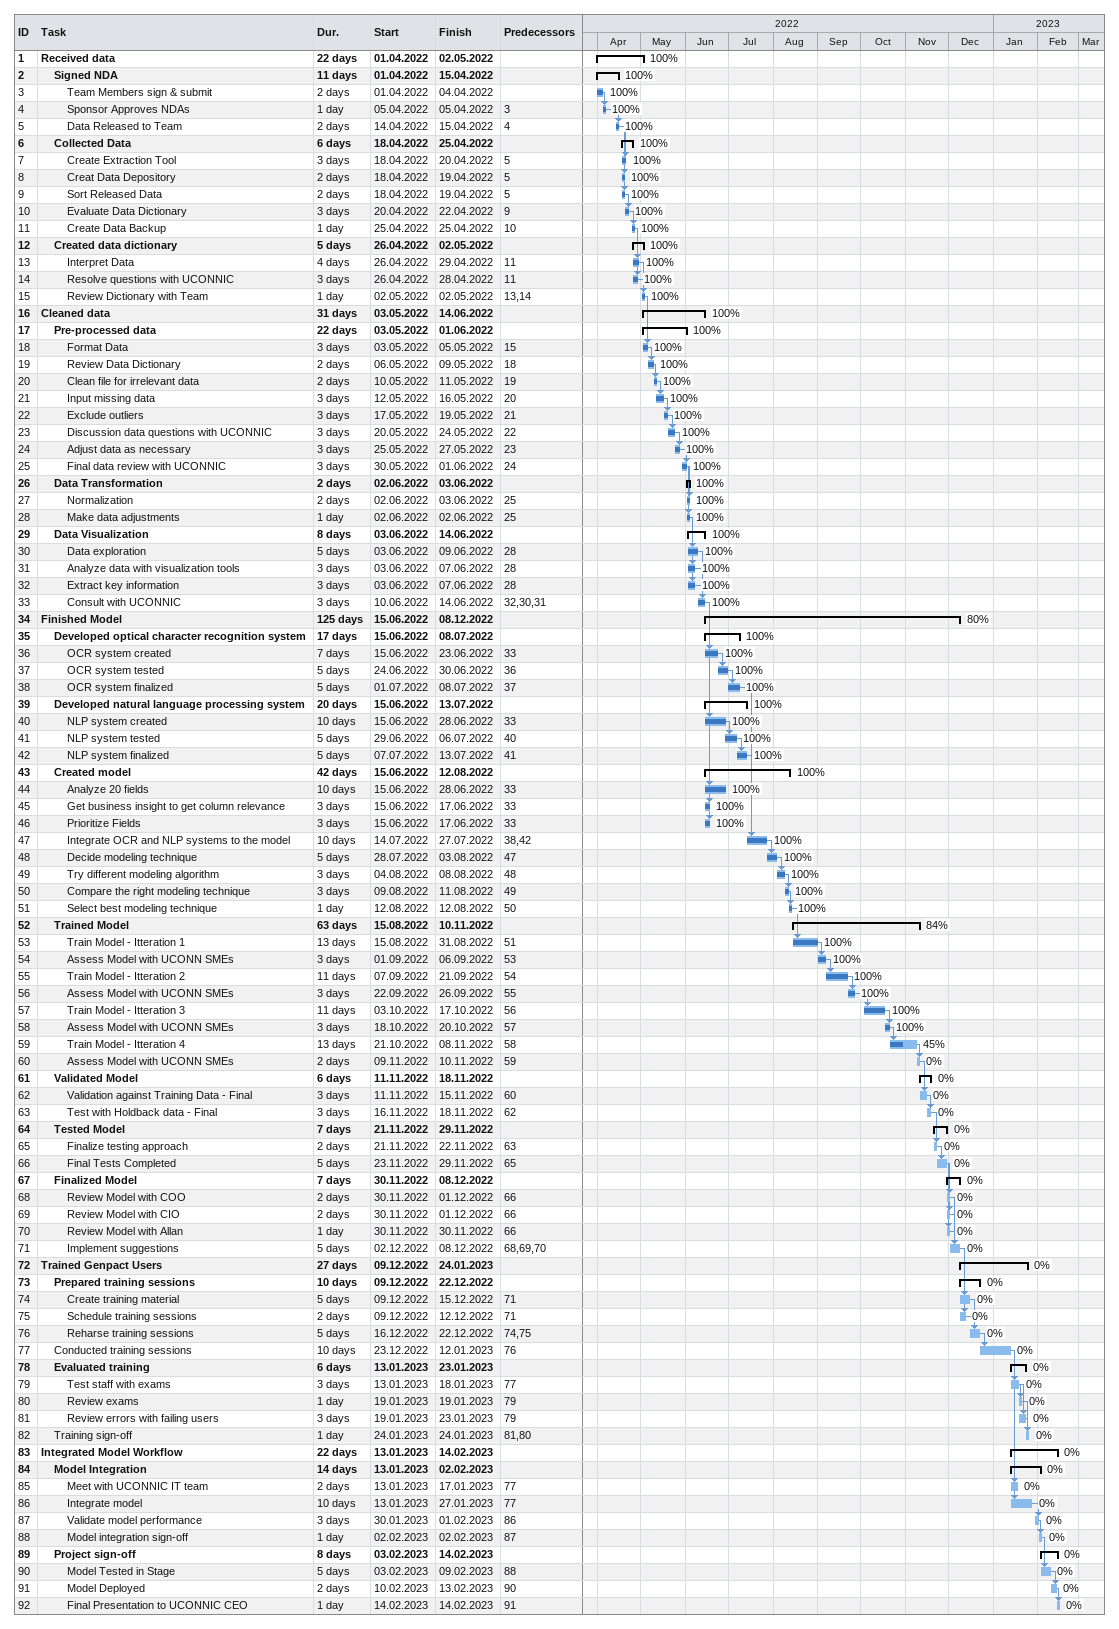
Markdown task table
| ID | Level | Task | Duration | Start | Finish | Predecessors | % complete |
|---|---|---|---|---|---|---|---|
| 1 | 1 | **Received data** | 22d | 2022-04-01 | 2022-05-02 |  | 100 |
| 2 | 2 | **Signed NDA** | 11d | 2022-04-01 | 2022-04-15 |  | 100 |
| 3 | 3 | Team Members sign & submit | 2d | 2022-04-01 | 2022-04-04 |  | 100 |
| 4 | 3 | Sponsor Approves NDAs | 1d | 2022-04-05 | 2022-04-05 | 3 | 100 |
| 5 | 3 | Data Released to Team | 2d | 2022-04-14 | 2022-04-15 | 4 | 100 |
| 6 | 2 | **Collected Data** | 6d | 2022-04-18 | 2022-04-25 |  | 100 |
| 7 | 3 | Create Extraction Tool | 3d | 2022-04-18 | 2022-04-20 | 5 | 100 |
| 8 | 3 | Creat Data Depository | 2d | 2022-04-18 | 2022-04-19 | 5 | 100 |
| 9 | 3 | Sort Released Data | 2d | 2022-04-18 | 2022-04-19 | 5 | 100 |
| 10 | 3 | Evaluate Data Dictionary | 3d | 2022-04-20 | 2022-04-22 | 9 | 100 |
| 11 | 3 | Create Data Backup | 1d | 2022-04-25 | 2022-04-25 | 10 | 100 |
| 12 | 2 | **Created data dictionary** | 5d | 2022-04-26 | 2022-05-02 |  | 100 |
| 13 | 3 | Interpret Data | 4d | 2022-04-26 | 2022-04-29 | 11 | 100 |
| 14 | 3 | Resolve questions with UCONNIC | 3d | 2022-04-26 | 2022-04-28 | 11 | 100 |
| 15 | 3 | Review Dictionary with Team | 1d | 2022-05-02 | 2022-05-02 | 13, 14 | 100 |
| 16 | 1 | **Cleaned data** | 31d | 2022-05-03 | 2022-06-14 |  | 100 |
| 17 | 2 | **Pre-processed data** | 22d | 2022-05-03 | 2022-06-01 |  | 100 |
| 18 | 3 | Format Data | 3d | 2022-05-03 | 2022-05-05 | 15 | 100 |
| 19 | 3 | Review Data Dictionary | 2d | 2022-05-06 | 2022-05-09 | 18 | 100 |
| 20 | 3 | Clean file for irrelevant data | 2d | 2022-05-10 | 2022-05-11 | 19 | 100 |
| 21 | 3 | Input missing data | 3d | 2022-05-12 | 2022-05-16 | 20 | 100 |
| 22 | 3 | Exclude outliers | 3d | 2022-05-17 | 2022-05-19 | 21 | 100 |
| 23 | 3 | Discussion data questions with UCONNIC | 3d | 2022-05-20 | 2022-05-24 | 22 | 100 |
| 24 | 3 | Adjust data as necessary | 3d | 2022-05-25 | 2022-05-27 | 23 | 100 |
| 25 | 3 | Final data review with UCONNIC | 3d | 2022-05-30 | 2022-06-01 | 24 | 100 |
| 26 | 2 | **Data Transformation** | 2d | 2022-06-02 | 2022-06-03 |  | 100 |
| 27 | 3 | Normalization | 2d | 2022-06-02 | 2022-06-03 | 25 | 100 |
| 28 | 3 | Make data adjustments | 1d | 2022-06-02 | 2022-06-02 | 25 | 100 |
| 29 | 2 | **Data Visualization** | 8d | 2022-06-03 | 2022-06-14 |  | 100 |
| 30 | 3 | Data exploration | 5d | 2022-06-03 | 2022-06-09 | 28 | 100 |
| 31 | 3 | Analyze data with visualization tools | 3d | 2022-06-03 | 2022-06-07 | 28 | 100 |
| 32 | 3 | Extract key information | 3d | 2022-06-03 | 2022-06-07 | 28 | 100 |
| 33 | 3 | Consult with UCONNIC | 3d | 2022-06-10 | 2022-06-14 | 32, 30, 31 | 100 |
| 34 | 1 | **Finished Model** | 125d | 2022-06-15 | 2022-12-08 |  | 80 |
| 35 | 2 | **Developed optical character recognition system** | 17d | 2022-06-15 | 2022-07-08 |  | 100 |
| 36 | 3 | OCR system created | 7d | 2022-06-15 | 2022-06-23 | 33 | 100 |
| 37 | 3 | OCR system tested | 5d | 2022-06-24 | 2022-06-30 | 36 | 100 |
| 38 | 3 | OCR system finalized | 5d | 2022-07-01 | 2022-07-08 | 37 | 100 |
| 39 | 2 | **Developed natural language processing system** | 20d | 2022-06-15 | 2022-07-13 |  | 100 |
| 40 | 3 | NLP system created | 10d | 2022-06-15 | 2022-06-28 | 33 | 100 |
| 41 | 3 | NLP system tested | 5d | 2022-06-29 | 2022-07-06 | 40 | 100 |
| 42 | 3 | NLP system finalized | 5d | 2022-07-07 | 2022-07-13 | 41 | 100 |
| 43 | 2 | **Created model** | 42d | 2022-06-15 | 2022-08-12 |  | 100 |
| 44 | 3 | Analyze 20 fields | 10d | 2022-06-15 | 2022-06-28 | 33 | 100 |
| 45 | 3 | Get business insight to get column relevance | 3d | 2022-06-15 | 2022-06-17 | 33 | 100 |
| 46 | 3 | Prioritize Fields | 3d | 2022-06-15 | 2022-06-17 | 33 | 100 |
| 47 | 3 | Integrate OCR and NLP systems to the model | 10d | 2022-07-14 | 2022-07-27 | 38, 42 | 100 |
| 48 | 3 | Decide modeling technique | 5d | 2022-07-28 | 2022-08-03 | 47 | 100 |
| 49 | 3 | Try different modeling algorithm | 3d | 2022-08-04 | 2022-08-08 | 48 | 100 |
| 50 | 3 | Compare the right modeling technique | 3d | 2022-08-09 | 2022-08-11 | 49 | 100 |
| 51 | 3 | Select best modeling technique | 1d | 2022-08-12 | 2022-08-12 | 50 | 100 |
| 52 | 2 | **Trained Model** | 63d | 2022-08-15 | 2022-11-10 |  | 84 |
| 53 | 3 | Train Model - Itteration 1 | 13d | 2022-08-15 | 2022-08-31 | 51 | 100 |
| 54 | 3 | Assess Model with UCONN SMEs | 3d | 2022-09-01 | 2022-09-06 | 53 | 100 |
| 55 | 3 | Train Model - Itteration 2 | 11d | 2022-09-07 | 2022-09-21 | 54 | 100 |
| 56 | 3 | Assess Model with UCONN SMEs | 3d | 2022-09-22 | 2022-09-26 | 55 | 100 |
| 57 | 3 | Train Model - Itteration 3 | 11d | 2022-10-03 | 2022-10-17 | 56 | 100 |
| 58 | 3 | Assess Model with UCONN SMEs | 3d | 2022-10-18 | 2022-10-20 | 57 | 100 |
| 59 | 3 | Train Model - Itteration 4 | 13d | 2022-10-21 | 2022-11-08 | 58 | 45 |
| 60 | 3 | Assess Model with UCONN SMEs | 2d | 2022-11-09 | 2022-11-10 | 59 | 0 |
| 61 | 2 | **Validated Model** | 6d | 2022-11-11 | 2022-11-18 |  | 0 |
| 62 | 3 | Validation against Training Data - Final | 3d | 2022-11-11 | 2022-11-15 | 60 | 0 |
| 63 | 3 | Test with Holdback data - Final | 3d | 2022-11-16 | 2022-11-18 | 62 | 0 |
| 64 | 2 | **Tested Model** | 7d | 2022-11-21 | 2022-11-29 |  | 0 |
| 65 | 3 | Finalize testing approach | 2d | 2022-11-21 | 2022-11-22 | 63 | 0 |
| 66 | 3 | Final Tests Completed | 5d | 2022-11-23 | 2022-11-29 | 65 | 0 |
| 67 | 2 | **Finalized Model** | 7d | 2022-11-30 | 2022-12-08 |  | 0 |
| 68 | 3 | Review Model with COO | 2d | 2022-11-30 | 2022-12-01 | 66 | 0 |
| 69 | 3 | Review Model with CIO | 2d | 2022-11-30 | 2022-12-01 | 66 | 0 |
| 70 | 3 | Review Model with Allan | 1d | 2022-11-30 | 2022-11-30 | 66 | 0 |
| 71 | 3 | Implement suggestions | 5d | 2022-12-02 | 2022-12-08 | 68, 69, 70 | 0 |
| 72 | 1 | **Trained Genpact Users** | 27d | 2022-12-09 | 2023-01-24 |  | 0 |
| 73 | 2 | **Prepared training sessions** | 10d | 2022-12-09 | 2022-12-22 |  | 0 |
| 74 | 3 | Create training material | 5d | 2022-12-09 | 2022-12-15 | 71 | 0 |
| 75 | 3 | Schedule training sessions | 2d | 2022-12-09 | 2022-12-12 | 71 | 0 |
| 76 | 3 | Reharse training sessions | 5d | 2022-12-16 | 2022-12-22 | 74, 75 | 0 |
| 77 | 2 | Conducted training sessions | 10d | 2022-12-23 | 2023-01-12 | 76 | 0 |
| 78 | 2 | **Evaluated training** | 6d | 2023-01-13 | 2023-01-23 |  | 0 |
| 79 | 3 | Test staff with exams | 3d | 2023-01-13 | 2023-01-18 | 77 | 0 |
| 80 | 3 | Review exams | 1d | 2023-01-19 | 2023-01-19 | 79 | 0 |
| 81 | 3 | Review errors with failing users | 3d | 2023-01-19 | 2023-01-23 | 79 | 0 |
| 82 | 2 | Training sign-off | 1d | 2023-01-24 | 2023-01-24 | 81, 80 | 0 |
| 83 | 1 | **Integrated Model Workflow** | 22d | 2023-01-13 | 2023-02-14 |  | 0 |
| 84 | 2 | **Model Integration** | 14d | 2023-01-13 | 2023-02-02 |  | 0 |
| 85 | 3 | Meet with UCONNIC IT team | 2d | 2023-01-13 | 2023-01-17 | 77 | 0 |
| 86 | 3 | Integrate model | 10d | 2023-01-13 | 2023-01-27 | 77 | 0 |
| 87 | 3 | Validate model performance | 3d | 2023-01-30 | 2023-02-01 | 86 | 0 |
| 88 | 3 | Model integration sign-off | 1d | 2023-02-02 | 2023-02-02 | 87 | 0 |
| 89 | 2 | **Project sign-off** | 8d | 2023-02-03 | 2023-02-14 |  | 0 |
| 90 | 3 | Model Tested in Stage | 5d | 2023-02-03 | 2023-02-09 | 88 | 0 |
| 91 | 3 | Model Deployed | 2d | 2023-02-10 | 2023-02-13 | 90 | 0 |
| 92 | 3 | Final Presentation to UCONNIC CEO | 1d | 2023-02-14 | 2023-02-14 | 91 | 0 |
